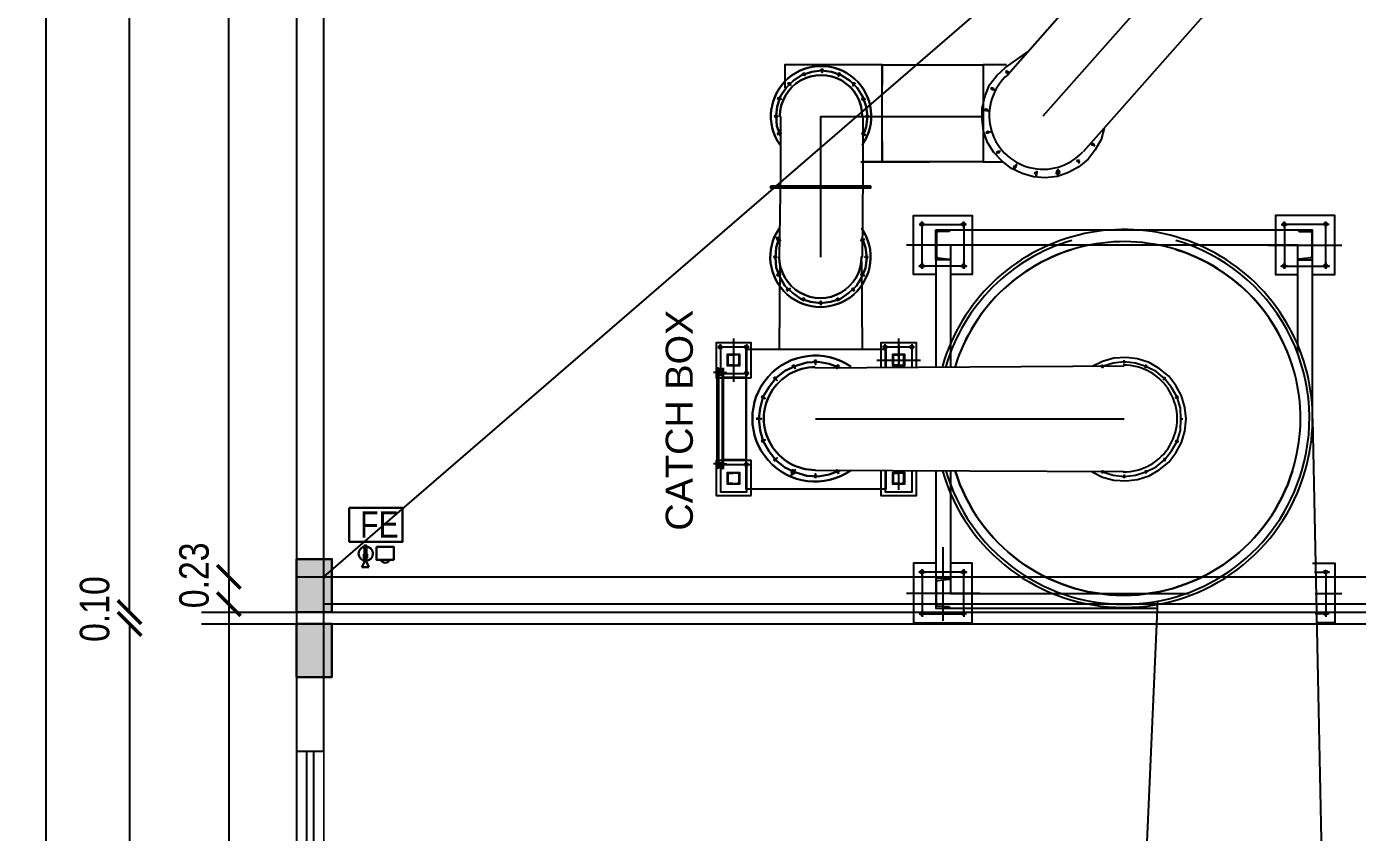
# Model space of a CAD drawing. Header units: metres. Extents: x -488 to 4759, y 38 to 2071.
# Drawn here: x 2931.94 to 2943.24, y 74.54 to 81.37 of the extents above; entities that cross this region are included whole.
import ezdxf
from ezdxf.lldxf.tags import DXFTag

# ---------------------------------------------------------------- set-up
doc = ezdxf.new("R2010")
doc.units = ezdxf.units.M
doc.header["$MEASUREMENT"] = 0
doc.layers.add('0 @ 1', color=7, linetype='Continuous')
doc.styles.add('ARIAL', font='arial.ttf', dxfattribs={"height": 0.8})
doc.styles.add('CODE', font='swissc.ttf', dxfattribs={"height": 0.25})
doc.styles.add('SH', font='swissc.ttf', dxfattribs={"height": 10})
tags = doc.linetypes.add('00$1$HIDDEN', pattern=[0.375, 0.25, -0.125]).pattern_tags.tags
tags[6:7] = [DXFTag(74, 4), DXFTag(75, 0), DXFTag(340, '0'), DXFTag(46, 1.0), DXFTag(50, 0.0), DXFTag(44, 0.0), DXFTag(45, 0.0)]
tags[4:5] = [DXFTag(74, 4), DXFTag(75, 0), DXFTag(340, '0'), DXFTag(46, 1.0), DXFTag(50, 0.0), DXFTag(44, 0.0), DXFTag(45, 0.0)]
doc.dimstyles.new('OUTER', dxfattribs={"dimscale": 0, "dimtxt": 0.3, "dimasz": 0.18, "dimexe": 0.18, "dimexo": 0.0625, "dimgap": 0.09, "dimtad": 0, "dimzin": 0, "dimdsep": 46, "dimtxsty": 'CODE', "dimcen": 0.09, "dimse1": 1, "dimse2": 1, "dimclrd": 8, "dimclrt": 1, "dimadec": 0, "dimazin": 0, "dimtfac": 1, "dimtofl": 0, "dimtmove": 0, "dimatfit": 3, "dimfxl": 0, "dimtolj": 1, "dimtzin": 0, "dimarcsym": 0})

# ---------------------------------------------------------------- blocks, each defined once
blk = doc.blocks.new('_ArchTick')
at = {"const_width": 0.15}
blk.add_lwpolyline([(-0.5, -0.5), (0.5, 0.5)], dxfattribs=at)
blk = doc.blocks.new('*D389')
at = {"color": 0, "lineweight": -2}
for p, q in [((2933.659, 102.188), (2933.659, 89.895)), ((2933.659, 76.708), (2933.659, 89.001))]:
    blk.add_line(p, q, dxfattribs=at)
at = {"layer": 'Defpoints', "color": 0, "lineweight": -2}
for p in [(2934.798, 102.188), (2933.659, 76.708), (2934.768, 76.708)]:
    blk.add_point(p, dxfattribs=at)
at = {"color": 0, "lineweight": -2, "xscale": 0.2, "yscale": 0.2, "zscale": 0.2}
for p, rotation in [((2933.659, 102.188), 90), ((2933.659, 76.708), 270)]:
    blk.add_blockref('_ArchTick', p, dxfattribs=dict(at, rotation=rotation))
at = {"color": 0, "lineweight": -2, "insert": (2933.659, 89.448), "char_height": 0.25, "attachment_point": 5, "rotation": 90, "style": 'CODE'}
blk.add_mtext('\\A1;25.48', dxfattribs=at)
blk = doc.blocks.new('*D388')
at = {"color": 0, "lineweight": -2}
blk.add_line((2933.659, 76.708), (2933.659, 76.476), dxfattribs=at)
at = {"layer": 'Defpoints', "color": 0, "lineweight": -2}
for p in [(2934.768, 76.708), (2933.659, 76.476), (2934.745, 76.476)]:
    blk.add_point(p, dxfattribs=at)
at = {"color": 0, "lineweight": -2, "xscale": 0.2, "yscale": 0.2, "zscale": 0.2}
for p, rotation in [((2933.659, 76.708), 90), ((2933.659, 76.476), 270)]:
    blk.add_blockref('_ArchTick', p, dxfattribs=dict(at, rotation=rotation))
at = {"color": 0, "lineweight": -2, "insert": (2933.365, 76.72), "char_height": 0.25, "attachment_point": 5, "rotation": 90, "style": 'CODE'}
blk.add_mtext('\\A1;0.23', dxfattribs=at)
blk = doc.blocks.new('*D387')
at = {"color": 0, "lineweight": -2}
for p, q in [((2933.659, 76.476), (2933.659, 64.674)), ((2933.659, 51.978), (2933.659, 63.78))]:
    blk.add_line(p, q, dxfattribs=at)
at = {"layer": 'Defpoints', "color": 0, "lineweight": -2}
for p in [(2934.745, 76.476), (2933.659, 51.978), (2935.401, 51.978)]:
    blk.add_point(p, dxfattribs=at)
at = {"color": 0, "lineweight": -2, "xscale": 0.2, "yscale": 0.2, "zscale": 0.2}
for p, rotation in [((2933.659, 76.476), 90), ((2933.659, 51.978), 270)]:
    blk.add_blockref('_ArchTick', p, dxfattribs=dict(at, rotation=rotation))
at = {"color": 0, "lineweight": -2, "insert": (2933.659, 64.227), "char_height": 0.25, "attachment_point": 5, "rotation": 90, "style": 'CODE'}
blk.add_mtext('\\A1;24.50', dxfattribs=at)
blk = doc.blocks.new('*D382')
at = {"color": 0, "lineweight": -2}
for p, q in [((2932.817, 76.308), (2932.817, 58.361)), ((2932.817, 39.518), (2932.817, 57.465))]:
    blk.add_line(p, q, dxfattribs=at)
at = {"layer": 'Defpoints', "color": 0, "lineweight": -2}
for p in [(2932.817, 76.308), (2934.234, 76.308), (2934.234, 39.518)]:
    blk.add_point(p, dxfattribs=at)
at = {"color": 0, "lineweight": -2, "xscale": 0.2, "yscale": 0.2, "zscale": 0.2}
for p, rotation in [((2932.817, 76.308), 90), ((2932.817, 39.518), 270)]:
    blk.add_blockref('_ArchTick', p, dxfattribs=dict(at, rotation=rotation))
at = {"color": 0, "lineweight": -2, "insert": (2932.817, 57.913), "char_height": 0.25, "attachment_point": 5, "rotation": 90, "style": 'CODE'}
blk.add_mtext('\\A1;36.79', dxfattribs=at)
blk = doc.blocks.new('*D381')
at = {"color": 0, "lineweight": -2}
for p, q in [((2932.817, 76.408), (2932.817, 76.608)), ((2932.817, 76.308), (2932.817, 76.108))]:
    blk.add_line(p, q, dxfattribs=at)
at = {"layer": 'Defpoints', "color": 0, "lineweight": -2}
for p in [(2932.817, 76.408), (2934.234, 76.408), (2934.234, 76.308)]:
    blk.add_point(p, dxfattribs=at)
at = {"color": 0, "lineweight": -2, "xscale": 0.2, "yscale": 0.2, "zscale": 0.2}
for p, rotation in [((2932.817, 76.408), 270), ((2932.817, 76.308), 90)]:
    blk.add_blockref('_ArchTick', p, dxfattribs=dict(at, rotation=rotation))
at = {"color": 0, "lineweight": -2, "insert": (2932.521, 76.434), "char_height": 0.25, "attachment_point": 5, "rotation": 90, "style": 'CODE'}
blk.add_mtext('\\A1;0.10', dxfattribs=at)
blk = doc.blocks.new('*D380')
at = {"color": 0, "lineweight": -2}
for p, q in [((2932.817, 102.418), (2932.817, 89.837)), ((2932.817, 76.408), (2932.817, 88.988))]:
    blk.add_line(p, q, dxfattribs=at)
at = {"layer": 'Defpoints', "color": 0, "lineweight": -2}
for p in [(2932.817, 102.418), (2934.234, 102.418), (2934.234, 76.408)]:
    blk.add_point(p, dxfattribs=at)
at = {"color": 0, "lineweight": -2, "xscale": 0.2, "yscale": 0.2, "zscale": 0.2}
for p, rotation in [((2932.817, 102.418), 90), ((2932.817, 76.408), 270)]:
    blk.add_blockref('_ArchTick', p, dxfattribs=dict(at, rotation=rotation))
at = {"color": 0, "lineweight": -2, "insert": (2932.817, 89.413), "char_height": 0.25, "attachment_point": 5, "rotation": 90, "style": 'CODE'}
blk.add_mtext('\\A1;26.01', dxfattribs=at)
blk = doc.blocks.new('*D379')
at = {"color": 0, "lineweight": -2}
for p, q in [((2932.107, 102.418), (2932.107, 71.417)), ((2932.107, 39.518), (2932.107, 70.518))]:
    blk.add_line(p, q, dxfattribs=at)
at = {"layer": 'Defpoints', "color": 0, "lineweight": -2}
for p in [(2932.107, 102.418), (2934.235, 102.418), (2934.235, 39.518)]:
    blk.add_point(p, dxfattribs=at)
at = {"color": 0, "lineweight": -2, "xscale": 0.2, "yscale": 0.2, "zscale": 0.2}
for p, rotation in [((2932.107, 102.418), 90), ((2932.107, 39.518), 270)]:
    blk.add_blockref('_ArchTick', p, dxfattribs=dict(at, rotation=rotation))
at = {"color": 0, "lineweight": -2, "insert": (2932.107, 70.968), "char_height": 0.25, "attachment_point": 5, "rotation": 90, "style": 'CODE'}
blk.add_mtext('\\A1;{\\fSwis721 Cn BT|b1|i0|c0|p34;62.90}', dxfattribs=at)
blk = doc.blocks.new('rghfhgh')
at = {"color": 0, "lineweight": 30}
for p, q in [((15101.258, 2367.846), (15101.236, 2367.801)), ((15101.258, 2367.909), (15101.258, 2367.846)), ((15101.274, 2367.909), (15101.274, 2367.846)), ((15101.274, 2367.846), (15101.296, 2367.801))]:
    blk.add_line(p, q, dxfattribs=at)
at = {"color": 0, "lineweight": 30, "ltscale": 0.1}
blk.add_line((15101.296, 2367.801), (15101.236, 2367.801), dxfattribs=at)
blk.add_lwpolyline([(15101.129, 2368.303), (15101.581, 2368.303), (15101.581, 2368.016), (15101.129, 2368.016)], close=True, dxfattribs=at)
at = {"color": 0, "lineweight": 30}
for points in [[(15101.274, 2367.909), (15101.258, 2367.909), (15101.258, 2367.985), (15101.274, 2367.985)], [(15101.359, 2367.974), (15101.507, 2367.974), (15101.507, 2367.864), (15101.359, 2367.864)], [(15101.281, 2367.879), (15101.252, 2367.879), (15101.252, 2367.909), (15101.281, 2367.909)]]:
    blk.add_lwpolyline(points, close=True, dxfattribs=at)
blk.add_circle((15101.269, 2367.915), 0.0611, dxfattribs=at)
blk.add_arc((15101.434, 2367.883), 0.0446, 204.8747, 335.1253, dxfattribs=at)
at = {"color": 0, "lineweight": 30, "style": 'SH'}
blk.add_text('FE', height=0.2239, dxfattribs=at).set_placement((15101.221, 2368.05))

msp = doc.modelspace()

# ---------------------------------------------------------------- hatches: boundary and pattern name
at = {"lineweight": 30}
h = msp.add_hatch(color=256, dxfattribs=at)
h.dxf.hatch_style = 1
h.paths.add_polyline_path([(2934.23391, 76.85778), (2934.23391, 76.40778), (2934.53391, 76.40778), (2934.53391, 76.85778)])
h = msp.add_hatch(color=256, dxfattribs=at)
h.dxf.hatch_style = 1
h.paths.add_polyline_path([(2934.23391, 76.30778), (2934.23391, 75.85778), (2934.53391, 75.85778), (2934.53391, 76.30778)])

# ---------------------------------------------------------------- linework, layer by layer
for p, q in [((2934.23391, 102.41778), (2934.23391, 75.22778)), ((2934.46391, 75.22778), (2934.46391, 102.18778)), ((2941.66235, 82.54034), (2940.26932, 80.96618)), ((2942.00473, 82.23735), (2940.56786, 80.61365)), ((2942.34912, 81.94248), (2940.91025, 80.31066)), ((2934.46391, 76.70778), (2960.94542, 76.70778)), ((2960.94542, 76.47578), (2934.46391, 76.47578)), ((2934.23391, 75.22778), (2934.46391, 75.22778)), ((2934.31891, 75.22778), (2934.31891, 73.72778)), ((2934.37891, 75.22778), (2934.37891, 73.72778))]:
    msp.add_line(p, q)
at = {"linetype": '00$1$HIDDEN', "lineweight": -2, "ltscale": 2}
msp.add_line((2934.46391, 76.70778), (2948.8396, 89.11739), dxfattribs=at)
at = {"linetype": '00$1$HIDDEN', "lineweight": -2, "ltscale": 3}
for p, q in [((2933.42583, 76.40778), (3008.78406, 76.40778)), ((2933.42583, 76.30778), (3008.78406, 76.30778))]:
    msp.add_line(p, q, dxfattribs=at)
at = {"lineweight": 13}
for p, q in [((2934.23391, 75.22778), (2934.23391, 73.72778)), ((2934.46391, 75.22778), (2934.46391, 73.72778))]:
    msp.add_line(p, q, dxfattribs=at)
at = {"lineweight": -2}
for points in [[(2963.9449, 102.41779), (2934.23391, 102.41777), (2934.23391, 76.70777), (2963.9449, 76.70779)], [(3007.88391, 102.41777), (2934.23391, 102.41777), (2934.23391, 39.51778), (3007.88391, 39.51778)]]:
    msp.add_lwpolyline(points, close=True, dxfattribs=at)
at = {"lineweight": 0}
msp.add_lwpolyline([(2963.9449, 102.41779), (2963.9449, 76.70779), (2934.23391, 76.70779), (2934.23391, 39.51778), (3007.88391, 39.51778), (3007.88391, 102.41778), (3000.65391, 102.41777), (3000.42391, 102.41777), (3000.42391, 76.70778), (2984.40391, 76.70778), (2984.40391, 102.41777), (2963.9449, 102.41777)], dxfattribs=at)
msp.add_lwpolyline([(2963.9449, 102.41779), (2963.9449, 76.70779), (2934.23391, 76.70779), (2934.23391, 39.51778), (3007.88391, 39.51778), (3007.88391, 102.41778), (3000.65391, 102.41777), (3000.42391, 102.41777), (3000.42391, 76.70778), (2984.40391, 76.70778), (2984.40391, 102.41777), (2963.9449, 102.41777)], dxfattribs=at)
msp.add_lwpolyline([(2969.1738, 102.18778), (2969.17391, 95.95778), (2984.1724, 95.95778), (2984.1724, 76.47778), (3000.65391, 76.47778), (3000.65391, 102.18773), (3007.65391, 102.18773), (3007.65391, 51.97778), (2934.46391, 51.97778), (2934.46391, 76.47578), (2964.17391, 76.47778), (2964.17391, 102.18778), (2969.17391, 102.18778), (2969.17391, 102.18778)], close=True, dxfattribs=at)
msp.add_lwpolyline([(2969.1738, 102.18778), (2969.17391, 95.95778), (2984.1724, 95.95778), (2984.1724, 76.47778), (3000.65391, 76.47778), (3000.65391, 102.18773), (3007.65391, 102.18773), (3007.65391, 51.97778), (2934.46391, 51.97778), (2934.46391, 76.47578), (2964.17391, 76.47778), (2964.17391, 102.18778), (2969.17391, 102.18778), (2969.17391, 102.18778)], close=True, dxfattribs=at)
for points in [[(2941.0882, 80.51306), (2941.06175, 80.41698), (2941.01246, 80.32902), (2940.95108, 80.2505), (2940.87159, 80.18615), (2940.78474, 80.13728), (2940.69053, 80.10389), (2940.5883, 80.09136), (2940.48882, 80.10102), (2940.39273, 80.12747), (2940.30005, 80.17072), (2940.22154, 80.2321), (2940.15246, 80.30555), (2940.09821, 80.39174), (2940.06482, 80.48595), (2940.05229, 80.58818), (2940.05119, 80.68635), (2940.07698, 80.78781), (2940.11486, 80.87983), (2940.17623, 80.95834), (2940.24968, 81.02742), (2940.44242, 81.16179)], [(2939.19756, 81.05023), (2939.20298, 81.05023), (2939.20298, 80.87677), (2939.20298, 81.05023), (2939.19756, 81.05023), (2938.37905, 81.05023), (2938.37905, 80.85509)], [(2939.0241, 80.22629), (2939.20298, 80.22629), (2939.20298, 80.98518)], [(2939.20298, 81.05023), (2940.06121, 81.05023)], [(2940.26013, 81.05023), (2940.06121, 81.05023), (2940.06121, 80.87677)], [(2940.06121, 80.98518), (2940.06121, 80.22629), (2940.07205, 80.22629)], [(2940.26013, 81.05023), (2940.06131, 81.05023), (2940.06131, 80.87677)], [(2940.06131, 80.98518), (2940.06131, 80.22629), (2940.07215, 80.22629)], [(2938.3411, 80.61116), (2938.3411, 80.13414), (2938.33026, 79.41862)], [(2938.6826, 79.41862), (2938.6826, 80.61116), (2940.05204, 80.61116)], [(2939.04037, 80.61116), (2939.04037, 80.13414), (2939.03494, 79.41862)], [(2939.20298, 80.39975), (2939.20298, 80.22629), (2939.19214, 80.22629), (2939.20298, 80.22629), (2939.20298, 80.40517)], [(2940.06121, 80.40517), (2940.06121, 80.22629), (2940.23467, 80.22629)], [(2940.06121, 80.22629), (2939.04037, 80.22629), (2939.60411, 80.22629)], [(2939.20298, 80.22629), (2939.60411, 80.22629), (2939.18672, 80.22629)], [(2939.65832, 79.27226), (2939.4686, 79.27226), (2939.4686, 79.77096), (2939.96729, 79.77096), (2939.96729, 79.72217)], [(2939.96729, 79.77096), (2939.96729, 79.27226), (2939.78299, 79.27226)], [(2942.8565, 79.27226), (2943.04622, 79.27226), (2943.04622, 79.77096), (2942.5421, 79.77096), (2942.5421, 79.72217)], [(2942.5421, 79.77096), (2942.5421, 79.27226), (2942.73182, 79.27226)], [(2939.51738, 79.69507), (2939.57159, 79.69507)], [(2939.54448, 79.66797), (2939.54448, 79.72217)], [(2939.54448, 79.69507), (2939.89683, 79.69507), (2939.89683, 79.34273), (2939.54448, 79.34273), (2939.54448, 79.69507)], [(2942.8565, 78.0472), (2942.8565, 79.64628), (2940.81291, 79.64628), (2939.65832, 79.64628), (2939.65832, 78.48627)], [(2939.91851, 79.69507), (2939.86972, 79.69507)], [(2939.89683, 79.66797), (2939.89683, 79.72217)], [(2942.59088, 79.69507), (2942.64509, 79.69507)], [(2942.61799, 79.66797), (2942.61799, 79.72217)], [(2942.97033, 79.69507), (2942.61799, 79.69507), (2942.61799, 79.34273), (2942.97033, 79.34273), (2942.97033, 79.69507)], [(2942.99743, 79.69507), (2942.94323, 79.69507)], [(2942.97033, 79.66797), (2942.97033, 79.72217)], [(2940.03234, 79.52161), (2939.40897, 79.52161)], [(2942.73182, 78.59468), (2942.73182, 79.52161), (2941.7019, 79.52161), (2939.78299, 79.52161), (2939.78299, 78.48627)], [(2942.48247, 79.52161), (2943.10585, 79.52161)], [(2938.33568, 79.36441), (2938.33026, 78.63805)], [(2939.02952, 79.38067), (2939.03494, 78.63805)], [(2937.9454, 78.36159), (2937.9454, 78.7302)], [(2939.34392, 78.67599), (2939.34392, 78.48627), (2939.34392, 78.7302)], [(2938.09175, 78.39412), (2938.09175, 78.69225), (2937.79362, 78.69225), (2937.79362, 78.39412), (2938.09175, 78.39412)], [(2937.80988, 78.65431), (2937.85325, 78.65431)], [(2937.83156, 78.63262), (2937.83156, 78.68141)], [(2938.05381, 78.65431), (2937.83156, 78.65431), (2937.83156, 78.43206), (2938.05381, 78.43206), (2938.05381, 78.65431)], [(2938.07549, 78.65431), (2938.03213, 78.65431)], [(2939.23551, 77.6027), (2939.23551, 77.45093), (2938.04839, 77.45093), (2938.04839, 78.63805), (2939.23551, 78.63805), (2939.23551, 78.48627)], [(2938.05381, 78.63262), (2938.05381, 78.68141)], [(2939.4957, 78.48627), (2939.4957, 78.69225), (2939.19214, 78.69225), (2939.19214, 78.48627)], [(2939.20841, 78.65431), (2939.25177, 78.65431)], [(2939.23009, 78.63262), (2939.23009, 78.68141)], [(2939.45775, 78.48627), (2939.45775, 78.65431), (2939.23009, 78.65431), (2939.23009, 78.48627)], [(2939.47944, 78.65431), (2939.43065, 78.65431)], [(2939.45775, 78.63262), (2939.45775, 78.68141)], [(2937.89932, 78.58926), (2937.89661, 78.58655)], [(2937.89661, 78.50795), (2937.89661, 78.58384)], [(2937.89661, 78.51066), (2937.89932, 78.50795)], [(2937.90203, 78.58926), (2937.93455, 78.58926)], [(2937.93455, 78.50253), (2937.90203, 78.50253)], [(2937.93216, 78.58927), (2937.93997, 78.59708)], [(2937.93997, 78.49471), (2937.93216, 78.50252)], [(2937.93998, 78.59708), (2937.94779, 78.58927)], [(2937.94779, 78.50252), (2937.93998, 78.49471)], [(2937.98334, 78.58926), (2937.95082, 78.58926)], [(2937.95082, 78.50253), (2937.98334, 78.50253)], [(2937.98334, 78.58655), (2937.98063, 78.58926)], [(2937.98063, 78.50795), (2937.98334, 78.51066)], [(2937.98876, 78.50795), (2937.98876, 78.58384)], [(2938.63924, 78.48085), (2941.25741, 78.49711)], [(2939.15962, 78.54589), (2939.52822, 78.54589)], [(2939.30327, 78.58926), (2939.30056, 78.58655)], [(2939.30056, 78.50795), (2939.30056, 78.58384)], [(2939.30056, 78.51066), (2939.30327, 78.50795)], [(2939.30598, 78.58926), (2939.3385, 78.58926)], [(2939.3385, 78.50253), (2939.30598, 78.50253)], [(2939.3361, 78.58927), (2939.34392, 78.59708)], [(2939.34392, 78.49471), (2939.3361, 78.50252)], [(2939.33851, 78.59708), (2939.34632, 78.58927)], [(2939.34632, 78.50252), (2939.33851, 78.49471)], [(2939.38187, 78.58926), (2939.34934, 78.58926)], [(2939.34934, 78.50253), (2939.38187, 78.50253)], [(2939.38187, 78.58655), (2939.37916, 78.58926)], [(2939.37916, 78.50795), (2939.38187, 78.51066)], [(2939.38729, 78.50795), (2939.38729, 78.58384)], [(2940.98638, 77.59728), (2941.07311, 77.55392), (2941.17068, 77.52681), (2941.27367, 77.52139), (2941.37124, 77.53223), (2941.46881, 77.56476), (2941.55554, 77.61354), (2941.63685, 77.67859), (2941.69648, 77.7599), (2941.74526, 77.84663), (2941.77237, 77.9442), (2941.78321, 78.0472), (2941.77237, 78.14477), (2941.74526, 78.24234), (2941.69648, 78.32907), (2941.63685, 78.41038), (2941.55554, 78.47543), (2941.46881, 78.52421), (2941.37124, 78.55674), (2941.27367, 78.56758), (2941.17068, 78.56216), (2941.07311, 78.53505), (2940.98638, 78.49169)], [(2941.07853, 78.49169), (2941.07853, 78.49711), (2941.07311, 78.49711), (2941.06768, 78.49711), (2941.06226, 78.49169), (2941.06768, 78.48627), (2941.07311, 78.48627), (2941.07853, 78.48627), (2941.07853, 78.49169)], [(2941.07853, 78.48085), (2941.06768, 78.50795)], [(2941.07311, 77.59728), (2941.16526, 77.57018), (2941.25741, 77.55934), (2941.35498, 77.57018), (2941.44171, 77.59728), (2941.52844, 77.64065), (2941.59891, 77.70027), (2941.65853, 77.77616), (2941.70732, 77.85747), (2941.73442, 77.94962), (2941.73984, 78.0472), (2941.73442, 78.13935), (2941.70732, 78.2315), (2941.65853, 78.31281), (2941.59891, 78.3887), (2941.52844, 78.44832), (2941.44171, 78.49169), (2941.35498, 78.51879), (2941.25741, 78.52963), (2941.16526, 78.51879), (2941.07311, 78.49169)], [(2941.26283, 78.52963), (2941.26283, 78.53505), (2941.25741, 78.53505), (2941.25199, 78.53505), (2941.25199, 78.52963), (2941.25199, 78.52421), (2941.25741, 78.52421), (2941.26283, 78.52421), (2941.26283, 78.52963)], [(2941.25741, 78.51879), (2941.25741, 78.54589)], [(2941.43629, 78.48085), (2941.44713, 78.50795)], [(2941.44713, 78.49169), (2941.44713, 78.49711), (2941.44171, 78.49711), (2941.43629, 78.49711), (2941.43629, 78.49169), (2941.43629, 78.48627), (2941.44171, 78.48627), (2941.44713, 78.48627), (2941.44713, 78.49169)], [(2937.77194, 78.4429), (2937.8424, 78.4429)], [(2937.8153, 78.48085), (2937.8153, 77.62981), (2937.80446, 77.62981), (2937.80446, 78.48085), (2937.8153, 78.48085)], [(2937.80446, 77.7057), (2937.80446, 78.40496)], [(2937.80988, 78.43206), (2937.85325, 78.43206)], [(2937.8153, 77.7057), (2937.8153, 78.40496), (2937.8153, 77.7057), (2937.8153, 78.40496), (2937.8153, 77.7057)], [(2937.88577, 78.43748), (2937.82072, 78.43748)], [(2937.83156, 78.45374), (2937.83156, 78.41038)], [(2937.85325, 77.62439), (2937.84782, 77.62439), (2937.84782, 78.47543), (2937.85325, 78.47543), (2937.85325, 77.62439)], [(2938.04839, 77.70027), (2937.85325, 77.70027), (2937.85325, 78.39954), (2938.04839, 78.39954), (2938.04839, 77.70027)], [(2938.07549, 78.43206), (2938.03213, 78.43206)], [(2938.05381, 78.45374), (2938.05381, 78.41038)], [(2941.58807, 78.37785), (2941.60975, 78.39954)], [(2941.60433, 78.3887), (2941.60433, 78.39412), (2941.59891, 78.39412), (2941.59349, 78.39412), (2941.59349, 78.3887), (2941.59349, 78.38328), (2941.59891, 78.38328), (2941.60433, 78.38328), (2941.60433, 78.3887)], [(2941.69106, 78.22608), (2941.71816, 78.23692)], [(2941.71274, 78.2315), (2941.71274, 78.23692), (2941.70732, 78.23692), (2941.7019, 78.23692), (2941.69648, 78.2315), (2941.7019, 78.22608), (2941.70732, 78.22608), (2941.71274, 78.22608), (2941.71274, 78.2315)], [(2938.63924, 78.0472), (2941.25741, 78.0472)], [(2941.54087, 76.49689), (2941.43788, 74.20196), (2942.93939, 74.20196), (2942.85808, 78.0472)], [(2941.729, 78.0472), (2941.75611, 78.0472)], [(2941.75069, 78.0472), (2941.74526, 78.0472), (2941.73984, 78.05262), (2941.73984, 78.0472), (2941.73442, 78.0472), (2941.73984, 78.04178), (2941.73984, 78.03635), (2941.74526, 78.04178), (2941.75069, 78.0472)], [(2941.69106, 77.86289), (2941.71816, 77.85205)], [(2941.71274, 77.85747), (2941.71274, 77.86289), (2941.70732, 77.86831), (2941.7019, 77.86289), (2941.69648, 77.85747), (2941.7019, 77.85205), (2941.70732, 77.85205), (2941.71274, 77.85205), (2941.71274, 77.85747)], [(2941.58807, 77.71112), (2941.60975, 77.69485)], [(2941.60433, 77.70027), (2941.60433, 77.7057), (2941.59891, 77.71112), (2941.59349, 77.7057), (2941.59349, 77.70027), (2941.59349, 77.69485), (2941.59891, 77.69485), (2941.60433, 77.69485), (2941.60433, 77.70027)], [(2937.77194, 77.66775), (2937.8424, 77.66775)], [(2938.09175, 77.39672), (2938.09175, 77.69485), (2937.79362, 77.69485), (2937.79362, 77.39672), (2938.09175, 77.39672)], [(2937.80988, 77.65691), (2937.85325, 77.65691)], [(2937.88577, 77.66233), (2937.82072, 77.66233)], [(2937.83156, 77.63523), (2937.83156, 77.67859)], [(2938.05381, 77.65691), (2937.83156, 77.65691), (2937.83156, 77.42924), (2938.05381, 77.42924), (2938.05381, 77.65691)], [(2937.93216, 77.58645), (2937.93997, 77.59426)], [(2937.93998, 77.59426), (2937.94779, 77.58645)], [(2938.08091, 77.65691), (2938.03213, 77.65691)], [(2938.05381, 77.63523), (2938.05381, 77.67859)], [(2941.25741, 77.59728), (2938.63924, 77.60812)], [(2939.19214, 77.6027), (2939.19214, 77.39672), (2939.4957, 77.39672), (2939.4957, 77.6027)], [(2939.23009, 77.6027), (2939.23009, 77.42924), (2939.45775, 77.42924), (2939.45775, 77.6027)], [(2939.3361, 77.58645), (2939.34392, 77.59426)], [(2939.33851, 77.59426), (2939.34632, 77.58645)], [(2939.34392, 77.4455), (2939.34392, 77.6027)], [(2939.65832, 77.6027), (2939.65832, 76.44269), (2941.53928, 76.44269)], [(2939.78299, 77.6027), (2939.78299, 76.56736), (2941.81031, 76.56736)], [(2941.07853, 77.59728), (2941.07853, 77.6027), (2941.07311, 77.6027), (2941.06768, 77.6027), (2941.06226, 77.59728), (2941.06768, 77.59186), (2941.07311, 77.59186), (2941.07853, 77.59186), (2941.07853, 77.59728)], [(2941.07853, 77.60812), (2941.06768, 77.58644)], [(2941.43629, 77.60812), (2941.44713, 77.58644)], [(2941.44713, 77.59728), (2941.44713, 77.6027), (2941.44171, 77.6027), (2941.43629, 77.6027), (2941.43629, 77.59728), (2941.43629, 77.59186), (2941.44171, 77.59186), (2941.44713, 77.59186), (2941.44713, 77.59728)], [(2937.89932, 77.58644), (2937.89661, 77.58373)], [(2937.89661, 77.50513), (2937.89661, 77.58102)], [(2937.89661, 77.50784), (2937.89932, 77.50513)], [(2937.90203, 77.58644), (2937.93998, 77.58644)], [(2937.93998, 77.49971), (2937.90203, 77.49971)], [(2937.98334, 77.58644), (2937.95082, 77.58644)], [(2937.95082, 77.49971), (2937.98334, 77.49971)], [(2937.98334, 77.58373), (2937.98063, 77.58644)], [(2937.98063, 77.50513), (2937.98334, 77.50784)], [(2937.98876, 77.50513), (2937.98876, 77.58102)], [(2939.30327, 77.58644), (2939.30056, 77.58373)], [(2939.30056, 77.50513), (2939.30056, 77.58102)], [(2939.30056, 77.50784), (2939.30327, 77.50513)], [(2939.30598, 77.58644), (2939.3385, 77.58644)], [(2939.3385, 77.49971), (2939.30598, 77.49971)], [(2939.38187, 77.58644), (2939.34934, 77.58644)], [(2939.34934, 77.49971), (2939.38187, 77.49971)], [(2939.38187, 77.58373), (2939.37916, 77.58644)], [(2939.37916, 77.50513), (2939.38187, 77.50784)], [(2939.38729, 77.50513), (2939.38729, 77.58102)], [(2941.26283, 77.55934), (2941.26283, 77.56476), (2941.25741, 77.56476), (2941.25199, 77.56476), (2941.25199, 77.55934), (2941.25199, 77.55392), (2941.25741, 77.55392), (2941.26283, 77.55392), (2941.26283, 77.55934)], [(2941.25741, 77.5756), (2941.25741, 77.5485)], [(2939.71795, 76.95765), (2939.71795, 76.33427)], [(2939.65832, 76.82213), (2939.4686, 76.82213), (2939.4686, 76.31801), (2939.96729, 76.31801), (2939.96729, 76.49689), (2939.96729, 76.82213), (2939.78299, 76.82213)], [(2942.8565, 76.82213), (2943.04622, 76.82213), (2943.04622, 76.31801), (2942.8836, 76.31801)], [(2939.54449, 76.3939), (2939.89683, 76.3939), (2939.89683, 76.74624), (2939.54449, 76.74624), (2939.54449, 76.3939)], [(2939.78299, 76.69204), (2939.78299, 76.69746), (2939.65832, 76.69746), (2939.65832, 76.44269), (2939.78299, 76.44269), (2939.77757, 76.44811), (2939.77215, 76.45353), (2939.67458, 76.45895), (2939.66916, 76.45895), (2939.66374, 76.46437), (2939.66374, 76.66493), (2939.66916, 76.67035), (2939.67458, 76.67577), (2939.77215, 76.68662), (2939.77757, 76.68662), (2939.78299, 76.69746)], [(2942.87276, 76.74624), (2942.97033, 76.74624), (2942.97033, 76.3939), (2942.87818, 76.3939)], [(2940.03234, 76.56736), (2939.40897, 76.56736)], [(2942.87818, 76.56736), (2943.10585, 76.56736)], [(2939.51738, 76.3939), (2939.57159, 76.3939)], [(2939.54449, 76.421), (2939.54449, 76.3668)], [(2939.91851, 76.3939), (2939.86972, 76.3939)], [(2939.89683, 76.421), (2939.89683, 76.3668)], [(2942.99743, 76.3939), (2942.94323, 76.3939)], [(2942.97033, 76.421), (2942.97033, 76.3668)]]:
    msp.add_lwpolyline(points)
for points in [[(2939.03538, 80.37196, 1.90411807), (2938.33446, 80.37296, -1.90411807)], [(2939.03494, 80.61239, 1.00211797), (2938.33569, 80.61387, -1.00211797)], [(2938.32964, 79.66296, 1.90446151), (2939.03049, 79.66261, -1.90446151)], [(2938.33026, 79.42149, 1.00023809), (2939.02952, 79.42133, -1.00023809)], [(2938.93728, 78.49108, 1.89306734), (2938.93738, 77.60868, -1.89306734)], [(2938.63653, 78.48627, 1.00063731), (2938.63653, 77.61342, -1.00063731)], [(2939.82279, 77.60713, 0.73776747), (2942.68662, 77.60713, -0.73776747)]]:
    msp.add_lwpolyline(points, format="xyb", close=True)
for points in [[(2938.3411, 80.44854), (2938.30858, 80.52985), (2938.30316, 80.61658), (2938.314, 80.69789), (2938.3411, 80.78462), (2938.38989, 80.85509), (2938.44952, 80.91471), (2938.51998, 80.9635), (2938.60671, 80.9906), (2938.68802, 81.00144), (2938.77475, 80.9906), (2938.85606, 80.9635), (2938.93195, 80.91471), (2938.99158, 80.85509), (2939.04037, 80.7792), (2939.06747, 80.69789), (2939.07831, 80.61116), (2939.06747, 80.52443), (2939.04037, 80.44312), (2939.06747, 80.52443), (2939.07831, 80.61116), (2939.06747, 80.69789), (2939.04037, 80.7792), (2938.99158, 80.85509), (2938.93195, 80.91471), (2938.85606, 80.9635), (2938.77475, 80.9906), (2938.68802, 81.00144), (2938.60671, 80.9906), (2938.51998, 80.9635), (2938.44952, 80.91471), (2938.38989, 80.85509), (2938.3411, 80.78462), (2938.314, 80.69789), (2938.30316, 80.61658), (2938.30858, 80.52985)], [(2938.53625, 80.98518), (2938.54709, 80.95808)], [(2938.69344, 81.01771), (2938.69344, 80.98518)], [(2938.84522, 80.98518), (2938.83438, 80.95266)], [(2940.25635, 81.00144), (2940.27804, 80.97434)], [(2938.40615, 80.89845), (2938.42783, 80.87677)], [(2938.97532, 80.89845), (2938.95364, 80.87135)], [(2938.31942, 80.76836), (2938.34652, 80.75752)], [(2939.06205, 80.76294), (2939.03494, 80.7521)], [(2940.12626, 80.85509), (2940.1642, 80.8334)], [(2940.06663, 80.66536), (2940.10458, 80.65994)], [(2938.2869, 80.61116), (2938.31942, 80.61116)], [(2939.09457, 80.61116), (2939.06205, 80.61116)], [(2938.314, 80.45938), (2938.34652, 80.47022)], [(2939.06205, 80.45396), (2939.03494, 80.47022)], [(2940.08289, 80.47022), (2940.12084, 80.48106)], [(2940.17504, 80.29676), (2940.20215, 80.31844)], [(2941.00982, 80.36181), (2940.9773, 80.38349)], [(2940.32682, 80.16667), (2940.34308, 80.20461)], [(2940.87973, 80.21545), (2940.85804, 80.24256)], [(2940.51112, 80.10704), (2940.51654, 80.14498)], [(2940.67916, 80.13414), (2940.69543, 80.13956), (2940.68458, 80.14498), (2940.69543, 80.13956), (2940.69543, 80.1504), (2940.68458, 80.14498), (2940.69543, 80.13956), (2940.69543, 80.1504), (2940.68458, 80.14498), (2940.69543, 80.13956)], [(2940.69543, 80.13956), (2940.70627, 80.12872), (2940.71169, 80.13956), (2940.69543, 80.13956), (2940.67916, 80.13414), (2940.68458, 80.12872), (2940.69543, 80.13956), (2940.70627, 80.12872), (2940.71169, 80.13956), (2940.69543, 80.13956), (2940.68458, 80.12872), (2940.67916, 80.13414)], [(2940.70627, 80.12872), (2940.69543, 80.13956), (2940.69543, 80.1233), (2940.68458, 80.12872), (2940.69543, 80.13956), (2940.69543, 80.1233), (2940.69543, 80.10704), (2940.69543, 80.1233), (2940.69543, 80.13956), (2940.68458, 80.12872), (2940.69543, 80.1233), (2940.69543, 80.13956)], [(2940.70627, 80.1233), (2940.69543, 80.16125)], [(2940.69543, 80.1504), (2940.69543, 80.13956), (2940.70627, 80.1504), (2940.69543, 80.13956), (2940.71169, 80.13956), (2940.70627, 80.1504), (2940.69543, 80.13956), (2940.71169, 80.13956), (2940.70627, 80.1504), (2940.69543, 80.13956)], [(2939.10541, 80.01489), (2939.10541, 80.00405), (2938.25979, 80.00405), (2938.25979, 80.01489), (2939.10541, 80.01489), (2939.10541, 80.00405), (2938.25979, 80.00405), (2938.25979, 80.01489), (2939.10541, 80.01489), (2939.10541, 80.02031), (2938.25979, 80.02031), (2938.25979, 80.01489), (2939.10541, 80.01489), (2938.25979, 80.01489), (2938.25979, 80.02031), (2939.10541, 80.02031)], [(2939.78299, 79.39694), (2939.65832, 79.39694), (2939.65832, 79.64628), (2939.78299, 79.64628), (2939.77757, 79.64086), (2939.77215, 79.63544), (2939.67458, 79.63544), (2939.66916, 79.63002), (2939.66374, 79.6246), (2939.66374, 79.42404), (2939.66916, 79.41862), (2939.67458, 79.4132), (2939.77215, 79.40236), (2939.77757, 79.40236)], [(2942.73182, 79.39694), (2942.8565, 79.39694), (2942.8565, 79.64628), (2942.73182, 79.64628), (2942.73724, 79.64086), (2942.74266, 79.63544), (2942.84023, 79.63544), (2942.84565, 79.63002), (2942.85108, 79.6246), (2942.85108, 79.42404), (2942.84565, 79.41862), (2942.84023, 79.4132), (2942.74266, 79.40236), (2942.73724, 79.40236)], [(2939.03494, 79.58124), (2939.06205, 79.49993), (2939.07289, 79.4132), (2939.06205, 79.32647), (2939.02952, 79.24516), (2938.98616, 79.17469), (2938.92111, 79.11506), (2938.85064, 79.06628), (2938.76933, 79.03917), (2938.6826, 79.02833), (2938.59587, 79.03917), (2938.51456, 79.06628), (2938.44409, 79.11506), (2938.37905, 79.17469), (2938.33568, 79.25058), (2938.30316, 79.33189), (2938.29774, 79.4132), (2938.30316, 79.49993), (2938.33026, 79.58124), (2938.32484, 79.5704), (2938.33568, 79.57582), (2938.32484, 79.5704), (2938.33568, 79.56497), (2938.33568, 79.57582), (2938.32484, 79.5704), (2938.33568, 79.56497), (2938.33568, 79.57582), (2938.32484, 79.5704), (2938.33026, 79.58124), (2938.30316, 79.49993), (2938.29774, 79.4132), (2938.30316, 79.33189), (2938.33568, 79.25058), (2938.37905, 79.17469), (2938.44409, 79.11506), (2938.51456, 79.06628), (2938.59587, 79.03917), (2938.6826, 79.02833), (2938.76933, 79.03917), (2938.85064, 79.06628), (2938.92111, 79.11506), (2938.98616, 79.17469), (2939.02952, 79.24516), (2939.06205, 79.32647), (2939.07289, 79.4132), (2939.06205, 79.49993)], [(2938.314, 79.5704), (2938.32484, 79.5704), (2938.314, 79.58124), (2938.32484, 79.58666), (2938.32484, 79.5704), (2938.314, 79.58124), (2938.30316, 79.58666), (2938.314, 79.58124), (2938.32484, 79.5704), (2938.32484, 79.58666), (2938.314, 79.58124), (2938.32484, 79.5704)], [(2938.30858, 79.5704), (2938.3411, 79.55955)], [(2938.32484, 79.5704), (2938.314, 79.5704), (2938.31942, 79.55955), (2938.32484, 79.5704), (2938.33026, 79.58124), (2938.32484, 79.58666), (2938.32484, 79.5704), (2938.314, 79.5704), (2938.31942, 79.55955), (2938.32484, 79.5704), (2938.32484, 79.58666), (2938.33026, 79.58124)], [(2938.33568, 79.56497), (2938.32484, 79.5704), (2938.32484, 79.55955), (2938.32484, 79.5704), (2938.31942, 79.55955), (2938.32484, 79.55955), (2938.32484, 79.5704), (2938.31942, 79.55955), (2938.32484, 79.55955), (2938.32484, 79.5704)], [(2939.05663, 79.5704), (2939.0241, 79.55955)], [(2938.28148, 79.41862), (2938.30858, 79.41862)], [(2939.08373, 79.41862), (2939.05663, 79.41862)], [(2939.57159, 79.34273), (2939.51738, 79.34273)], [(2939.54448, 79.32105), (2939.54448, 79.36983)], [(2939.86972, 79.34273), (2939.91851, 79.34273)], [(2939.89683, 79.32105), (2939.89683, 79.36983)], [(2942.64509, 79.34273), (2942.59088, 79.34273)], [(2942.61799, 79.32105), (2942.61799, 79.36983)], [(2942.94323, 79.34273), (2942.99743, 79.34273)], [(2942.97033, 79.32105), (2942.97033, 79.36983)], [(2938.30858, 79.26142), (2938.3411, 79.27226)], [(2939.05663, 79.26142), (2939.0241, 79.27226)], [(2938.39531, 79.13132), (2938.42241, 79.15301)], [(2938.53083, 79.04459), (2938.54167, 79.0717)], [(2938.83438, 79.04459), (2938.82354, 79.0717)], [(2938.9699, 79.13132), (2938.94821, 79.15301)], [(2938.6826, 79.01207), (2938.6826, 79.04459)], [(2937.9454, 78.59468), (2937.99418, 78.59468), (2937.99418, 78.49711), (2937.9454, 78.49711), (2937.89119, 78.49711), (2937.89119, 78.59468)], [(2938.84522, 77.60812), (2938.75307, 77.5756), (2938.66092, 77.55934), (2938.56335, 77.56476), (2938.4712, 77.59186), (2938.37905, 77.63523), (2938.30316, 77.69485), (2938.24353, 77.77074), (2938.19475, 77.85747), (2938.16764, 77.94962), (2938.1568, 78.0472), (2938.16764, 78.13935), (2938.19475, 78.23692), (2938.24353, 78.31823), (2938.30316, 78.39412), (2938.37905, 78.45374), (2938.4712, 78.49711), (2938.56335, 78.52421), (2938.66092, 78.52963), (2938.75307, 78.51337), (2938.84522, 78.48085), (2938.75307, 78.51337), (2938.66092, 78.52963), (2938.56335, 78.52421), (2938.4712, 78.49711), (2938.37905, 78.45374), (2938.30316, 78.39412), (2938.24353, 78.31823), (2938.19475, 78.23692), (2938.16764, 78.13935), (2938.1568, 78.0472), (2938.16764, 77.94962), (2938.19475, 77.85747), (2938.24353, 77.77074), (2938.30316, 77.69485), (2938.37905, 77.63523), (2938.4712, 77.59186), (2938.56335, 77.56476), (2938.66092, 77.55934), (2938.75307, 77.5756)], [(2938.44952, 78.50795), (2938.46578, 78.47543)], [(2938.63924, 78.55132), (2938.63924, 78.50795)], [(2938.83438, 78.50795), (2938.81812, 78.47543)], [(2939.34392, 78.59468), (2939.39271, 78.59468), (2939.39271, 78.49711), (2939.34392, 78.49711), (2939.29514, 78.49711), (2939.29514, 78.59468)], [(2938.2869, 78.39954), (2938.314, 78.37243)], [(2938.17848, 78.23692), (2938.21101, 78.22066)], [(2938.13512, 78.0472), (2938.17848, 78.0472)], [(2938.17848, 77.85205), (2938.21101, 77.86831)], [(2938.2869, 77.68943), (2938.314, 77.71654)], [(2937.9454, 77.59186), (2937.99418, 77.59186), (2937.99418, 77.49429), (2937.9454, 77.49429), (2937.89119, 77.49429), (2937.89119, 77.59186)], [(2938.43325, 77.60812), (2938.44952, 77.59728), (2938.44409, 77.61354), (2938.44952, 77.59728), (2938.45494, 77.60812), (2938.44409, 77.61354), (2938.44952, 77.59728), (2938.45494, 77.60812), (2938.44409, 77.61354), (2938.44952, 77.59728)], [(2938.44952, 77.58102), (2938.46578, 77.61354), (2938.44952, 77.58102), (2938.44952, 77.59728), (2938.43867, 77.58644), (2938.43325, 77.59186), (2938.44952, 77.59728), (2938.43867, 77.58644), (2938.43325, 77.57018), (2938.43867, 77.58644), (2938.44952, 77.59728), (2938.43325, 77.59186), (2938.43867, 77.58644), (2938.44952, 77.59728)], [(2938.44952, 77.59728), (2938.44952, 77.58102), (2938.46036, 77.58644), (2938.44952, 77.59728), (2938.43325, 77.60812), (2938.43325, 77.59186), (2938.44952, 77.59728), (2938.44952, 77.58102), (2938.46036, 77.58644), (2938.44952, 77.59728), (2938.43325, 77.59186), (2938.43325, 77.60812)], [(2938.45494, 77.60812), (2938.44952, 77.59728), (2938.46036, 77.6027), (2938.44952, 77.59728), (2938.46036, 77.58644), (2938.46036, 77.6027), (2938.44952, 77.59728), (2938.46036, 77.58644), (2938.46036, 77.6027), (2938.44952, 77.59728)], [(2938.83438, 77.58102), (2938.81812, 77.61354)], [(2939.34392, 77.59186), (2939.39271, 77.59186), (2939.39271, 77.49429), (2939.34392, 77.49429), (2939.29514, 77.49429), (2939.29514, 77.59186)], [(2938.63924, 77.54308), (2938.63924, 77.58102)], [(2939.57159, 76.74624), (2939.51738, 76.74624)], [(2939.54449, 76.77335), (2939.54449, 76.71914)], [(2939.86972, 76.74624), (2939.91851, 76.74624)], [(2939.89683, 76.77335), (2939.89683, 76.71914)], [(2942.94323, 76.74624), (2942.99743, 76.74624)]]:
    msp.add_lwpolyline(points, close=True)
at = {"lineweight": 30}
for points in [[(2934.23391, 76.85778), (2934.53391, 76.85778), (2934.53391, 76.40778), (2934.23391, 76.40778)], [(2934.23391, 76.30778), (2934.53391, 76.30778), (2934.53391, 75.85778), (2934.23391, 75.85778)]]:
    msp.add_lwpolyline(points, close=True, dxfattribs=at)
for centre, radius in [((2938.53896, 80.97163), 0.00813), ((2938.53896, 80.97163), 0.00813), ((2938.69073, 81.00415), 0.00813), ((2938.69073, 81.00415), 0.00813), ((2938.83709, 80.97163), 0.00813), ((2938.83709, 80.97163), 0.00813), ((2940.26448, 80.98789), 0.00813), ((2940.26448, 80.98789), 0.00813), ((2938.41428, 80.89032), 0.00813), ((2938.41428, 80.89032), 0.00813), ((2938.96177, 80.89032), 0.00813), ((2938.96177, 80.89032), 0.00813), ((2938.32755, 80.76565), 0.00813), ((2939.04308, 80.76023), 0.00813), ((2939.04308, 80.76023), 0.00813), ((2940.13981, 80.84696), 0.00813), ((2940.13981, 80.84696), 0.00813), ((2940.0856, 80.66808), 0.00813), ((2940.0856, 80.66808), 0.00813), ((2938.30045, 80.61387), 0.00813), ((2938.30045, 80.61387), 0.00813), ((2939.0756, 80.61387), 0.00813), ((2939.0756, 80.61387), 0.00813), ((2938.32755, 80.46751), 0.00813), ((2938.32755, 80.46751), 0.00813), ((2939.04308, 80.46751), 0.00813), ((2939.04308, 80.46751), 0.00813), ((2940.10187, 80.47835), 0.00813), ((2940.10187, 80.47835), 0.00813), ((2940.1886, 80.31031), 0.00813), ((2940.1886, 80.31031), 0.00813), ((2940.99085, 80.37536), 0.00813), ((2940.99085, 80.37536), 0.00813), ((2940.32953, 80.18564), 0.00813), ((2940.32953, 80.18564), 0.00813), ((2940.86618, 80.23442), 0.00813), ((2940.86618, 80.23442), 0.00813), ((2940.50841, 80.13143), 0.00813), ((2940.50841, 80.13143), 0.00813), ((2940.69814, 80.14769), 0.00813), ((2940.69814, 80.14769), 0.00813), ((2939.54177, 79.69778), 0.01355), ((2939.89412, 79.69778), 0.01355), ((2942.61528, 79.69778), 0.01355), ((2942.96762, 79.69778), 0.01355), ((2938.32213, 79.56769), 0.00813), ((2938.32213, 79.56769), 0.00813), ((2939.03766, 79.56769), 0.00813), ((2939.03766, 79.56769), 0.00813), ((2938.29503, 79.42133), 0.00813), ((2938.29503, 79.42133), 0.00813), ((2939.07018, 79.42133), 0.00813), ((2939.07018, 79.42133), 0.00813), ((2939.54177, 79.34544), 0.01355), ((2939.89412, 79.34544), 0.01355), ((2942.61528, 79.34544), 0.01355), ((2942.96762, 79.34544), 0.01355), ((2938.32213, 79.26955), 0.00813), ((2938.32213, 79.26955), 0.00813), ((2939.03766, 79.26955), 0.00813), ((2939.03766, 79.26955), 0.00813), ((2938.40344, 79.14488), 0.00813), ((2938.40344, 79.14488), 0.00813), ((2938.53354, 79.06357), 0.00813), ((2938.53354, 79.06357), 0.00813), ((2938.82625, 79.06357), 0.00813), ((2938.82625, 79.06357), 0.00813), ((2938.95635, 79.14488), 0.00813), ((2938.95635, 79.14488), 0.00813), ((2938.67989, 79.03104), 0.00813), ((2938.67989, 79.03104), 0.00813), ((2937.82885, 78.65702), 0.01355), ((2938.0511, 78.65702), 0.01355), ((2939.22738, 78.65702), 0.01355), ((2939.45504, 78.65702), 0.01355), ((2938.45223, 78.4944), 0.00813), ((2938.45223, 78.4944), 0.00813), ((2938.63653, 78.53234), 0.00813), ((2938.63653, 78.53234), 0.00813), ((2938.82625, 78.4944), 0.00813), ((2938.82625, 78.4944), 0.00813), ((2937.82885, 78.43477), 0.01355), ((2938.0511, 78.43477), 0.01355), ((2938.29503, 78.39141), 0.00813), ((2938.29503, 78.39141), 0.00813), ((2938.19204, 78.23421), 0.00813), ((2938.19204, 78.23421), 0.00813), ((2938.15409, 78.04991), 0.00813), ((2938.15409, 78.04991), 0.00813), ((2938.19204, 77.86018), 0.00813), ((2938.19204, 77.86018), 0.00813), ((2938.29503, 77.70299), 0.00813), ((2938.29503, 77.70299), 0.00813), ((2937.82885, 77.65962), 0.01355), ((2938.0511, 77.65962), 0.01355), ((2938.45223, 77.59999), 0.00813), ((2938.45223, 77.59999), 0.00813), ((2938.82625, 77.59999), 0.00813), ((2938.82625, 77.59999), 0.00813), ((2938.63653, 77.56205), 0.00813), ((2938.63653, 77.56205), 0.00813), ((2939.54177, 76.74895), 0.01355), ((2939.89412, 76.74895), 0.01355), ((2942.96762, 76.74895), 0.01355), ((2939.54177, 76.39661), 0.01355), ((2939.89412, 76.39661), 0.01355), ((2942.96762, 76.39661), 0.01355)]:
    msp.add_circle(centre, radius)
for centre, radius, start, end in [((2940.56975, 80.62155), 0.4572, 131.08083, 317.593983), ((2941.25511, 78.05142), 1.60182, 343.881893, 163.99409), ((2941.25451, 78.05005), 1.5745, 106.320532, 163.677518), ((2941.25511, 78.05132), 1.49883, 342.761148, 162.873618), ((2941.25682, 78.05107), 1.57299, 343.611762, 73.736536), ((2941.25454, 78.05003), 1.49864, 107.178546, 162.820186), ((2941.25482, 78.05006), 1.49865, 17.18393, 72.825509), ((2941.2547, 78.0499), 0.45262, 269.450066, 90.549925), ((2941.2547, 78.04928), 1.60163, 196.040534, 343.959346), ((2941.2547, 78.0493), 1.57453, 196.304587, 343.695295)]:
    msp.add_arc(centre, radius, start, end)

# ---------------------------------------------------------------- block references
at = {"lineweight": -2}
msp.add_blockref('rghfhgh', (-12166.44781, -2291.01104), dxfattribs=at)

# ---------------------------------------------------------------- texts
at = {"insert": (2937.36678, 78.03597), "char_height": 0.23, "width": 67.6583004, "attachment_point": 2, "rotation": 90, "style": 'ARIAL'}
msp.add_mtext('{\\C252;CATCH BOX}', dxfattribs=at)

# ---------------------------------------------------------------- dimensions: what is measured, and where the dimension line sits
at = {"layer": '0 @ 1', "lineweight": -2}
for base, p1, p2, text, override, picture, middle in [((2932.10683, 102.41778), (2934.23531, 39.51778), (2934.23531, 102.41778), '{\\fSwis721 Cn BT|b1|i0|c0|p34;<>}', {"dimscale": 1, "dimtxt": 0.25, "dimasz": 0.2, "dimblk": 'ArchTick', "dimclrd": 0, "dimclrt": 0, "dimtix": 0, "dimtofl": 0, "dimtmove": 0, "dimatfit": 3, "dimfxl": 25.4}, '*D379', (2932.10683, 70.96778)), ((2933.65923, 76.70778), (2934.79794, 102.18778), (2934.76846, 76.70778), '25.48', {"dimscale": 1, "dimtxt": 0.25, "dimasz": 0.2, "dimblk": 'ArchTick', "dimclrd": 0, "dimclrt": 0, "dimtix": 0, "dimtofl": 0, "dimtmove": 1, "dimatfit": 3, "dimfxl": 25.4}, '*D389', (2933.65923, 89.44778))]:
    dim = msp.add_linear_dim(base=base, p1=p1, p2=p2, angle=90, text=text, dimstyle='OUTER', override=override, dxfattribs=at)
    dim.commit()
    dim.dimension.update_dxf_attribs({"geometry": picture, "text_midpoint": middle})
for base, p1, p2, override, picture, middle in [((2932.81719, 102.41778), (2934.23391, 76.40778), (2934.23391, 102.41778), {"dimscale": 1, "dimtxt": 0.25, "dimasz": 0.2, "dimblk": 'ArchTick', "dimclrd": 0, "dimclrt": 0, "dimtix": 0, "dimtofl": 0, "dimtmove": 1, "dimatfit": 3, "dimfxl": 25.4}, '*D380', (2932.81719, 89.41278)), ((2933.65923, 51.97778), (2934.7451, 76.47578), (2935.40127, 51.97778), {"dimscale": 1, "dimtxt": 0.25, "dimasz": 0.2, "dimblk": 'ArchTick', "dimclrd": 0, "dimclrt": 0, "dimtix": 0, "dimtofl": 0, "dimtmove": 1, "dimatfit": 3, "dimfxl": 25.4}, '*D387', (2933.65923, 64.22678)), ((2932.81719, 76.30778), (2934.23391, 39.51778), (2934.23391, 76.30778), {"dimscale": 1, "dimtxt": 0.25, "dimasz": 0.2, "dimblk": 'ArchTick', "dimclrd": 0, "dimclrt": 0, "dimtix": 0, "dimtofl": 0, "dimtmove": 0, "dimatfit": 3, "dimfxl": 25.4}, '*D382', (2932.81719, 57.91278))]:
    dim = msp.add_linear_dim(base=base, p1=p1, p2=p2, angle=90, dimstyle='OUTER', override=override, dxfattribs=at)
    dim.commit()
    dim.dimension.update_dxf_attribs({"geometry": picture, "text_midpoint": middle})
for base, p1, p2, picture, middle in [((2933.65923, 76.47578), (2934.76819, 76.70778), (2934.7451, 76.47578), '*D388', (2933.36514, 76.71977)), ((2932.81719, 76.40778), (2934.23391, 76.30778), (2934.23391, 76.40778), '*D381', (2932.52147, 76.43411))]:
    dim = msp.add_linear_dim(base=base, p1=p1, p2=p2, angle=90, dimstyle='OUTER', override={"dimscale": 1, "dimtxt": 0.25, "dimasz": 0.2, "dimblk": 'ArchTick', "dimclrd": 0, "dimclrt": 0, "dimtix": 0, "dimtofl": 0, "dimtmove": 1, "dimatfit": 3, "dimfxl": 25.4}, dxfattribs=at)
    dim.commit()
    dim.dimension.update_dxf_attribs({"geometry": picture, "text_midpoint": middle, "dimtype": 128})

doc.saveas('drawing.dxf')
